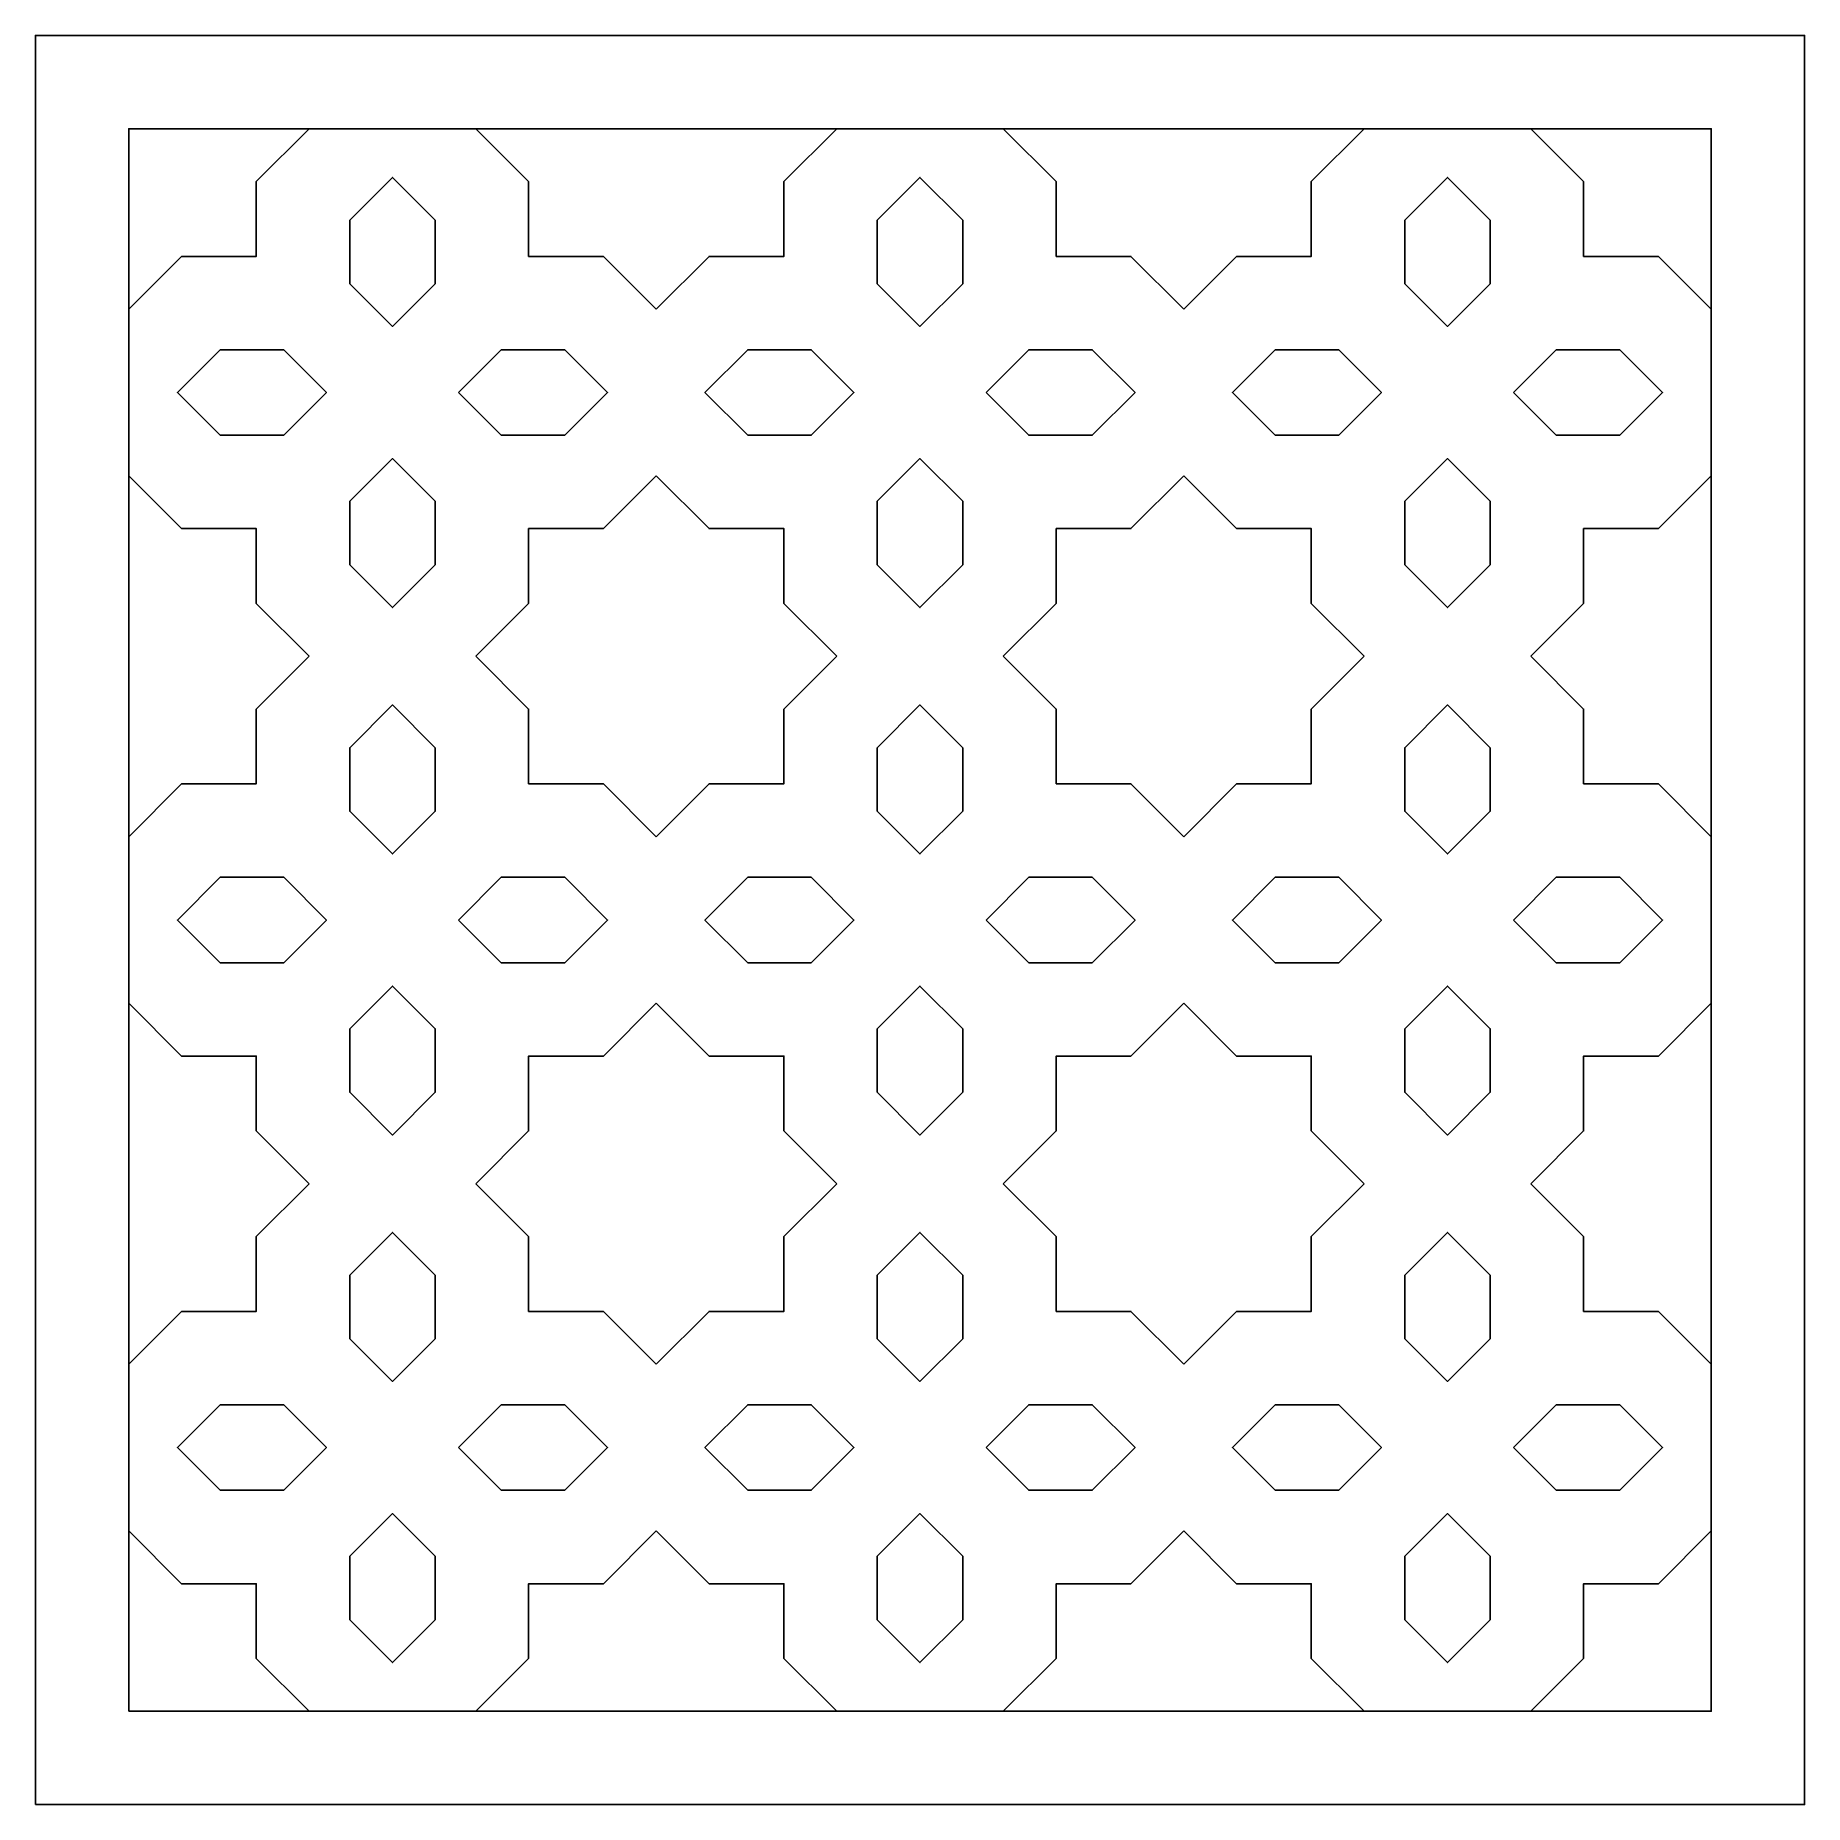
# Model space of a CAD drawing. Extents: x 8257 to 9051, y 2060 to 2854.
import ezdxf

# ---------------------------------------------------------------- set-up
doc = ezdxf.new("R2010")
doc.units = 0
doc.layers.add('LAYER_01', color=1, linetype='CONTINUOUS')

msp = doc.modelspace()

# ---------------------------------------------------------------- linework, layer by layer
at = {"layer": 'LAYER_01'}
for points in [[(8256.63, 2059.53), (9051.1, 2059.53), (9051.1, 2854.01), (8256.63, 2854.01)], [(8298.55, 2101.46), (9009.17, 2101.46), (9009.17, 2812.08), (8298.55, 2812.08)], [(8436.21, 2770.98), (8436.21, 2742.51), (8416.99, 2723.29), (8397.77, 2742.51), (8397.77, 2770.98), (8416.99, 2790.2)], [(8673.08, 2770.98), (8673.08, 2742.51), (8653.86, 2723.29), (8634.64, 2742.51), (8634.64, 2770.98), (8653.86, 2790.2)], [(8909.96, 2770.98), (8909.96, 2742.51), (8890.74, 2723.29), (8871.52, 2742.51), (8871.52, 2770.98), (8890.74, 2790.2)], [(8339.65, 2674.43), (8320.43, 2693.64), (8339.65, 2712.86), (8368.12, 2712.86), (8387.34, 2693.64), (8368.12, 2674.43)], [(8446.63, 2693.64), (8465.85, 2712.86), (8494.33, 2712.86), (8513.55, 2693.64), (8494.33, 2674.43), (8465.85, 2674.43)], [(8576.52, 2674.43), (8557.3, 2693.64), (8576.52, 2712.86), (8605, 2712.86), (8624.22, 2693.64), (8605, 2674.43)], [(8683.51, 2693.64), (8702.73, 2712.86), (8731.2, 2712.86), (8750.42, 2693.64), (8731.2, 2674.43), (8702.73, 2674.43)], [(8813.4, 2674.43), (8794.18, 2693.64), (8813.4, 2712.86), (8841.87, 2712.86), (8861.09, 2693.64), (8841.87, 2674.43)], [(8920.38, 2693.64), (8939.6, 2712.86), (8968.08, 2712.86), (8987.3, 2693.64), (8968.08, 2674.43), (8939.6, 2674.43)], [(8397.77, 2644.78), (8397.77, 2616.31), (8416.99, 2597.09), (8436.21, 2616.31), (8436.21, 2644.78), (8416.99, 2664)], [(8634.64, 2644.78), (8634.64, 2616.31), (8653.86, 2597.09), (8673.08, 2616.31), (8673.08, 2644.78), (8653.86, 2664)], [(8871.52, 2644.78), (8871.52, 2616.31), (8890.74, 2597.09), (8909.96, 2616.31), (8909.96, 2644.78), (8890.74, 2664)], [(8436.21, 2534.11), (8436.21, 2505.64), (8416.99, 2486.42), (8397.77, 2505.64), (8397.77, 2534.11), (8416.99, 2553.33)], [(8673.08, 2534.11), (8673.08, 2505.64), (8653.86, 2486.42), (8634.64, 2505.64), (8634.64, 2534.11), (8653.86, 2553.33)], [(8909.96, 2534.11), (8909.96, 2505.64), (8890.74, 2486.42), (8871.52, 2505.64), (8871.52, 2534.11), (8890.74, 2553.33)], [(8339.65, 2437.55), (8320.43, 2456.77), (8339.65, 2475.99), (8368.12, 2475.99), (8387.34, 2456.77), (8368.12, 2437.55)], [(8446.63, 2456.77), (8465.85, 2475.99), (8494.33, 2475.99), (8513.55, 2456.77), (8494.33, 2437.55), (8465.85, 2437.55)], [(8576.52, 2437.55), (8557.3, 2456.77), (8576.52, 2475.99), (8605, 2475.99), (8624.22, 2456.77), (8605, 2437.55)], [(8683.51, 2456.77), (8702.73, 2475.99), (8731.2, 2475.99), (8750.42, 2456.77), (8731.2, 2437.55), (8702.73, 2437.55)], [(8813.4, 2437.55), (8794.18, 2456.77), (8813.4, 2475.99), (8841.87, 2475.99), (8861.09, 2456.77), (8841.87, 2437.55)], [(8920.38, 2456.77), (8939.6, 2475.99), (8968.08, 2475.99), (8987.3, 2456.77), (8968.08, 2437.55), (8939.6, 2437.55)], [(8397.77, 2407.91), (8397.77, 2379.43), (8416.99, 2360.21), (8436.21, 2379.43), (8436.21, 2407.91), (8416.99, 2427.13)], [(8634.64, 2407.91), (8634.64, 2379.43), (8653.86, 2360.21), (8673.08, 2379.43), (8673.08, 2407.91), (8653.86, 2427.13)], [(8871.52, 2407.91), (8871.52, 2379.43), (8890.74, 2360.21), (8909.96, 2379.43), (8909.96, 2407.91), (8890.74, 2427.13)], [(8436.21, 2297.24), (8436.21, 2268.76), (8416.99, 2249.54), (8397.77, 2268.76), (8397.77, 2297.24), (8416.99, 2316.46)], [(8673.08, 2297.24), (8673.08, 2268.76), (8653.86, 2249.54), (8634.64, 2268.76), (8634.64, 2297.24), (8653.86, 2316.46)], [(8909.96, 2297.24), (8909.96, 2268.76), (8890.74, 2249.54), (8871.52, 2268.76), (8871.52, 2297.24), (8890.74, 2316.46)], [(8339.65, 2200.68), (8320.43, 2219.9), (8339.65, 2239.12), (8368.12, 2239.12), (8387.34, 2219.9), (8368.12, 2200.68)], [(8446.63, 2219.9), (8465.85, 2239.12), (8494.33, 2239.12), (8513.55, 2219.9), (8494.33, 2200.68), (8465.85, 2200.68)], [(8576.52, 2200.68), (8557.3, 2219.9), (8576.52, 2239.12), (8605, 2239.12), (8624.22, 2219.9), (8605, 2200.68)], [(8683.51, 2219.9), (8702.73, 2239.12), (8731.2, 2239.12), (8750.42, 2219.9), (8731.2, 2200.68), (8702.73, 2200.68)], [(8813.4, 2200.68), (8794.18, 2219.9), (8813.4, 2239.12), (8841.87, 2239.12), (8861.09, 2219.9), (8841.87, 2200.68)], [(8920.38, 2219.9), (8939.6, 2239.12), (8968.08, 2239.12), (8987.3, 2219.9), (8968.08, 2200.68), (8939.6, 2200.68)], [(8397.77, 2171.03), (8397.77, 2142.56), (8416.99, 2123.34), (8436.21, 2142.56), (8436.21, 2171.03), (8416.99, 2190.25)], [(8634.64, 2171.03), (8634.64, 2142.56), (8653.86, 2123.34), (8673.08, 2142.56), (8673.08, 2171.03), (8653.86, 2190.25)], [(8871.52, 2171.03), (8871.52, 2142.56), (8890.74, 2123.34), (8909.96, 2142.56), (8909.96, 2171.03), (8890.74, 2190.25)]]:
    msp.add_lwpolyline(points, close=True, dxfattribs=at)
for points in [[(8298.55, 2731.06), (8322.28, 2754.79), (8355.84, 2754.79), (8355.84, 2788.35), (8379.58, 2812.08)], [(8454.4, 2812.08), (8478.13, 2788.35), (8478.13, 2754.79), (8511.7, 2754.79), (8535.43, 2731.06)], [(8535.43, 2731.06), (8559.16, 2754.79), (8592.72, 2754.79), (8592.72, 2788.35), (8616.45, 2812.08)], [(8691.28, 2812.08), (8715.01, 2788.35), (8715.01, 2754.79), (8748.57, 2754.79), (8772.3, 2731.06)], [(8772.3, 2731.06), (8796.03, 2754.79), (8829.59, 2754.79), (8829.59, 2788.35), (8853.32, 2812.08)], [(8928.15, 2812.08), (8951.88, 2788.35), (8951.88, 2754.79), (8985.44, 2754.79), (9009.17, 2731.06)], [(8298.55, 2656.23), (8322.28, 2632.5), (8355.84, 2632.5), (8355.84, 2598.94), (8379.58, 2575.21)], [(8454.4, 2575.21), (8478.13, 2598.94), (8478.13, 2632.5), (8511.7, 2632.5), (8535.43, 2656.23)], [(8535.43, 2656.23), (8559.16, 2632.5), (8592.72, 2632.5), (8592.72, 2598.94), (8616.45, 2575.21)], [(8691.28, 2575.21), (8715.01, 2598.94), (8715.01, 2632.5), (8748.57, 2632.5), (8772.3, 2656.23)], [(8772.3, 2656.23), (8796.03, 2632.5), (8829.59, 2632.5), (8829.59, 2598.94), (8853.32, 2575.21)], [(8928.15, 2575.21), (8951.88, 2598.94), (8951.88, 2632.5), (8985.44, 2632.5), (9009.17, 2656.23)], [(8298.55, 2494.18), (8322.28, 2517.92), (8355.84, 2517.92), (8355.84, 2551.48), (8379.58, 2575.21)], [(8454.4, 2575.21), (8478.13, 2551.48), (8478.13, 2517.92), (8511.7, 2517.92), (8535.43, 2494.18)], [(8535.43, 2494.18), (8559.16, 2517.92), (8592.72, 2517.92), (8592.72, 2551.48), (8616.45, 2575.21)], [(8691.28, 2575.21), (8715.01, 2551.48), (8715.01, 2517.92), (8748.57, 2517.92), (8772.3, 2494.18)], [(8772.3, 2494.18), (8796.03, 2517.92), (8829.59, 2517.92), (8829.59, 2551.48), (8853.32, 2575.21)], [(8928.15, 2575.21), (8951.88, 2551.48), (8951.88, 2517.92), (8985.44, 2517.92), (9009.17, 2494.18)], [(8298.55, 2419.36), (8322.28, 2395.63), (8355.84, 2395.63), (8355.84, 2362.07), (8379.58, 2338.33)], [(8454.4, 2338.33), (8478.13, 2362.07), (8478.13, 2395.63), (8511.7, 2395.63), (8535.43, 2419.36)], [(8535.43, 2419.36), (8559.16, 2395.63), (8592.72, 2395.63), (8592.72, 2362.07), (8616.45, 2338.33)], [(8691.28, 2338.33), (8715.01, 2362.07), (8715.01, 2395.63), (8748.57, 2395.63), (8772.3, 2419.36)], [(8772.3, 2419.36), (8796.03, 2395.63), (8829.59, 2395.63), (8829.59, 2362.07), (8853.32, 2338.33)], [(8928.15, 2338.33), (8951.88, 2362.07), (8951.88, 2395.63), (8985.44, 2395.63), (9009.17, 2419.36)], [(8298.55, 2257.31), (8322.28, 2281.04), (8355.84, 2281.04), (8355.84, 2314.6), (8379.58, 2338.33)], [(8454.4, 2338.33), (8478.13, 2314.6), (8478.13, 2281.04), (8511.7, 2281.04), (8535.43, 2257.31)], [(8535.43, 2257.31), (8559.16, 2281.04), (8592.72, 2281.04), (8592.72, 2314.6), (8616.45, 2338.33)], [(8691.28, 2338.33), (8715.01, 2314.6), (8715.01, 2281.04), (8748.57, 2281.04), (8772.3, 2257.31)], [(8772.3, 2257.31), (8796.03, 2281.04), (8829.59, 2281.04), (8829.59, 2314.6), (8853.32, 2338.33)], [(8928.15, 2338.33), (8951.88, 2314.6), (8951.88, 2281.04), (8985.44, 2281.04), (9009.17, 2257.31)], [(8298.55, 2182.48), (8322.28, 2158.75), (8355.84, 2158.75), (8355.84, 2125.19), (8379.58, 2101.46)], [(8454.4, 2101.46), (8478.13, 2125.19), (8478.13, 2158.75), (8511.7, 2158.75), (8535.43, 2182.48)], [(8535.43, 2182.48), (8559.16, 2158.75), (8592.72, 2158.75), (8592.72, 2125.19), (8616.45, 2101.46)], [(8691.28, 2101.46), (8715.01, 2125.19), (8715.01, 2158.75), (8748.57, 2158.75), (8772.3, 2182.48)], [(8772.3, 2182.48), (8796.03, 2158.75), (8829.59, 2158.75), (8829.59, 2125.19), (8853.32, 2101.46)], [(8928.15, 2101.46), (8951.88, 2125.19), (8951.88, 2158.75), (8985.44, 2158.75), (9009.17, 2182.48)]]:
    msp.add_lwpolyline(points, dxfattribs=at)

doc.saveas('drawing.dxf')
